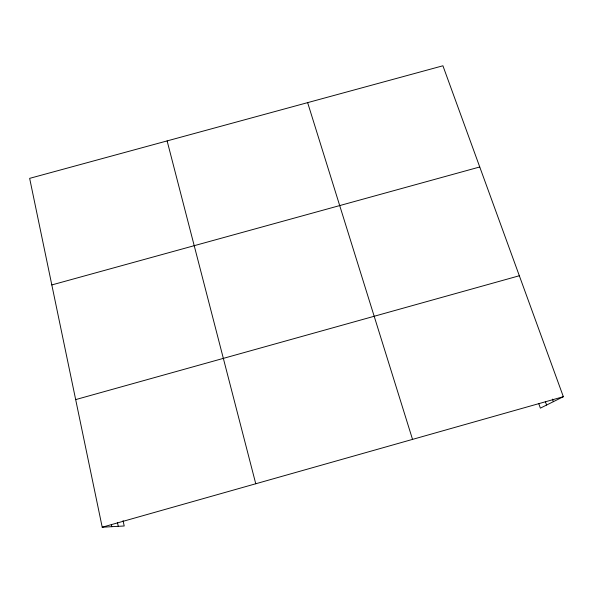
<?xml version="1.0" encoding="UTF-8"?>
<svg xmlns="http://www.w3.org/2000/svg" width="593" height="593" viewBox="0 0 593 593"><rect width="100%" height="100%" fill="white"/><g stroke="black" fill="none" stroke-linecap="round" stroke-linejoin="round"><path stroke-width="0.89" d="M123.047 520.602L124.204 525.991L102.218 527.221L29.65 178.36L442.919 65.779L563.35 396.702L540.371 408.14L538.852 403.863M102.218 527.221L563.35 396.702M75.674 399.6L519.335 275.752M51.821 284.936L479.752 166.974M552.454 399.104L553.38 401.669M545.367 401.631L546.59 405.049M307.634 102.633L412.535 439.391M167.122 140.912L255.761 483.762M117.503 522.737L118.266 526.325M111.388 524.894L111.773 526.688"/></g></svg>
